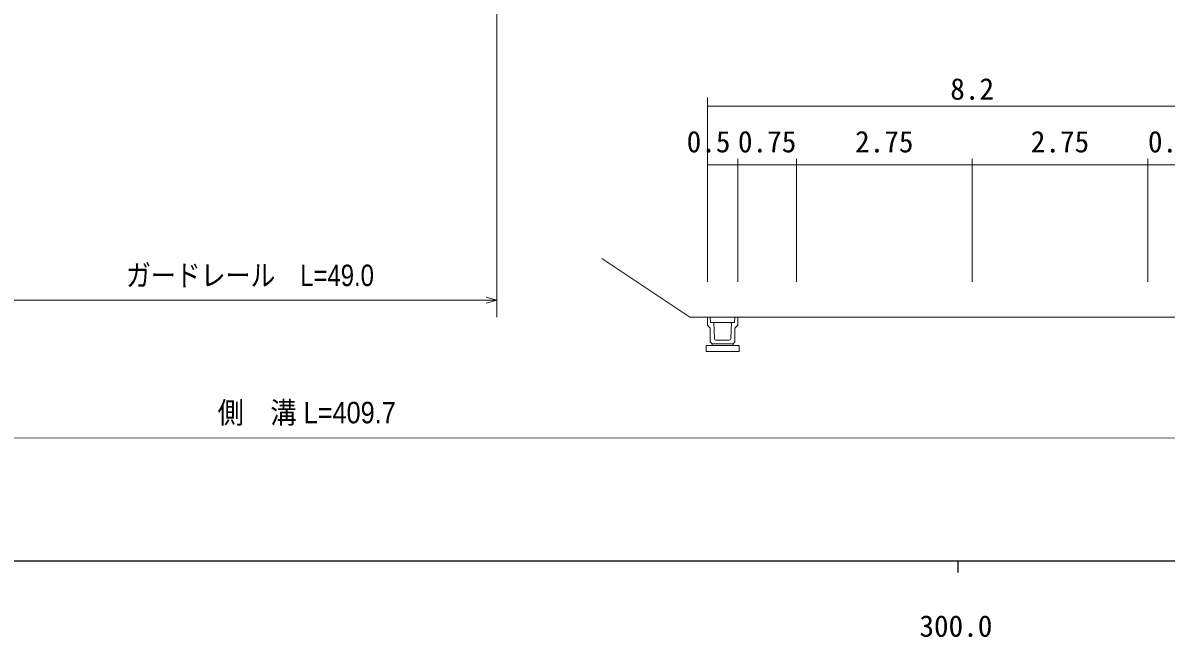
# Model space of a CAD drawing. Units: millimetres, scale not verified. Extents: x 40000 to 680000, y 20000 to 380000.
# Drawn here: x 288197 to 385793, y 198499 to 250905 of the extents above; entities that cross this region are included whole.
import ezdxf
from ezdxf.enums import TextEntityAlignment as Align

# ---------------------------------------------------------------- set-up
doc = ezdxf.new("R2010")
doc.units = ezdxf.units.MM
doc.header["$LTSCALE"] = 1000
for name, color, linetype, lineweight in [('M-BGD', 7, 'Continuous', 13), ('M-STR-HTXT', 7, 'Continuous', 13), ('M-TTL-BAND', 7, 'Continuous', 25)]:
    doc.layers.add(name, color=color, linetype=linetype, lineweight=lineweight)
doc.styles.add('ＭＳ ゴシック', font='')
doc.styles.add('ＭＳ Ｐゴシック', font='')
doc.styles.get('ＭＳ ゴシック').set_extended_font_data('MS Gothic')
doc.styles.get('ＭＳ Ｐゴシック').set_extended_font_data('MS PGothic')

msp = doc.modelspace()

# ---------------------------------------------------------------- linework, layer by layer
at = {"layer": 'M-BGD'}
for p, q in [((346632, 228805), (346632, 244539)), ((391832, 243805), (346632, 243805)), ((349232, 228805), (349232, 239305)), ((354232, 228805), (354232, 239305)), ((369232, 228805), (369232, 239305)), ((384232, 228805), (384232, 239305)), ((349232, 238805), (346632, 238805)), ((354232, 238805), (349232, 238805)), ((369232, 238805), (354232, 238805)), ((384232, 238805), (369232, 238805)), ((389232, 238805), (384232, 238805)), ((337632, 230805), (345132, 225805)), ((346632, 225805), (345132, 225805)), ((346632, 225805), (346632, 225105)), ((346632, 225805), (346882, 225805)), ((346882, 225805), (346907, 225330)), ((346882, 225805), (348982, 225805)), ((348982, 225805), (348957, 225330)), ((349232, 225805), (348982, 225805)), ((389232, 225805), (349232, 225805)), ((349232, 225105), (349232, 225805)), ((346632, 225105), (346882, 224855)), ((346882, 224855), (346882, 223680)), ((346907, 225330), (347182, 225330)), ((347182, 225330), (347232, 223980)), ((347182, 225330), (348682, 225330)), ((348682, 225330), (348632, 223980)), ((348957, 225330), (348682, 225330)), ((348982, 224855), (349232, 225105)), ((348982, 223680), (348982, 224855)), ((346882, 223680), (347032, 223530)), ((347032, 223530), (348832, 223530)), ((347032, 223530), (347032, 223380)), ((347382, 223830), (348482, 223830)), ((348832, 223530), (348982, 223680)), ((348832, 223380), (348832, 223530)), ((347032, 223380), (346532, 223380)), ((346532, 223380), (346532, 222880)), ((346532, 222880), (349332, 222880)), ((347032, 223380), (348832, 223380)), ((349332, 223380), (348832, 223380)), ((349332, 222880), (349332, 223380))]:
    msp.add_line(p, q, dxfattribs=at)
for centre, start, end in [((347382, 223980), 180, 270), ((348482, 223980), 270, 0)]:
    msp.add_arc(centre, 150, start, end, dxfattribs=at)
at = {"layer": 'M-STR-HTXT'}
for p, q in [((328667, 275350), (328659, 225784)), ((328660, 227239), (327760, 227489)), ((281680, 227246), (328660, 227239)), ((328660, 227239), (327760, 226989)), ((551589, 215390), (91590, 215587))]:
    msp.add_line(p, q, dxfattribs=at)
at = {"layer": 'M-TTL-BAND'}
for p, q in [((40000, 205000), (579000, 205000)), ((368000, 205000), (368000, 204000))]:
    msp.add_line(p, q, dxfattribs=at)

# ---------------------------------------------------------------- texts
at = {"layer": 'M-BGD', "style": 'ＭＳ ゴシック'}
for s, p in [('8.2', (369232, 243805)), ('0.5', (346732, 239305)), ('0.75', (351732, 239305)), ('2.75', (361732, 239305)), ('2.75', (376732, 239305)), ('0.75', (386732, 239305))]:
    msp.add_text(s, height=1833, dxfattribs=at).set_placement(p, align=Align.BOTTOM_CENTER)
at = {"layer": 'M-STR-HTXT', "style": 'ＭＳ Ｐゴシック', "width": 0.85}
msp.add_text('ガードレール\u3000L=49.0', height=1833, rotation=359.991, dxfattribs=at).set_placement((296999, 227900), align=Align.BOTTOM_LEFT)
at = {"layer": 'M-STR-HTXT', "style": 'ＭＳ Ｐゴシック', "width": 0.9}
msp.add_text('側\u3000溝 L=409.7', height=1833, dxfattribs=at).set_placement((304820, 216189), align=Align.BOTTOM_LEFT)
at = {"layer": 'M-TTL-BAND', "style": 'ＭＳ ゴシック'}
msp.add_text('300.0', height=1833, dxfattribs=at).set_placement((367844, 199445), align=Align.MIDDLE_CENTER)

doc.saveas('drawing.dxf')
